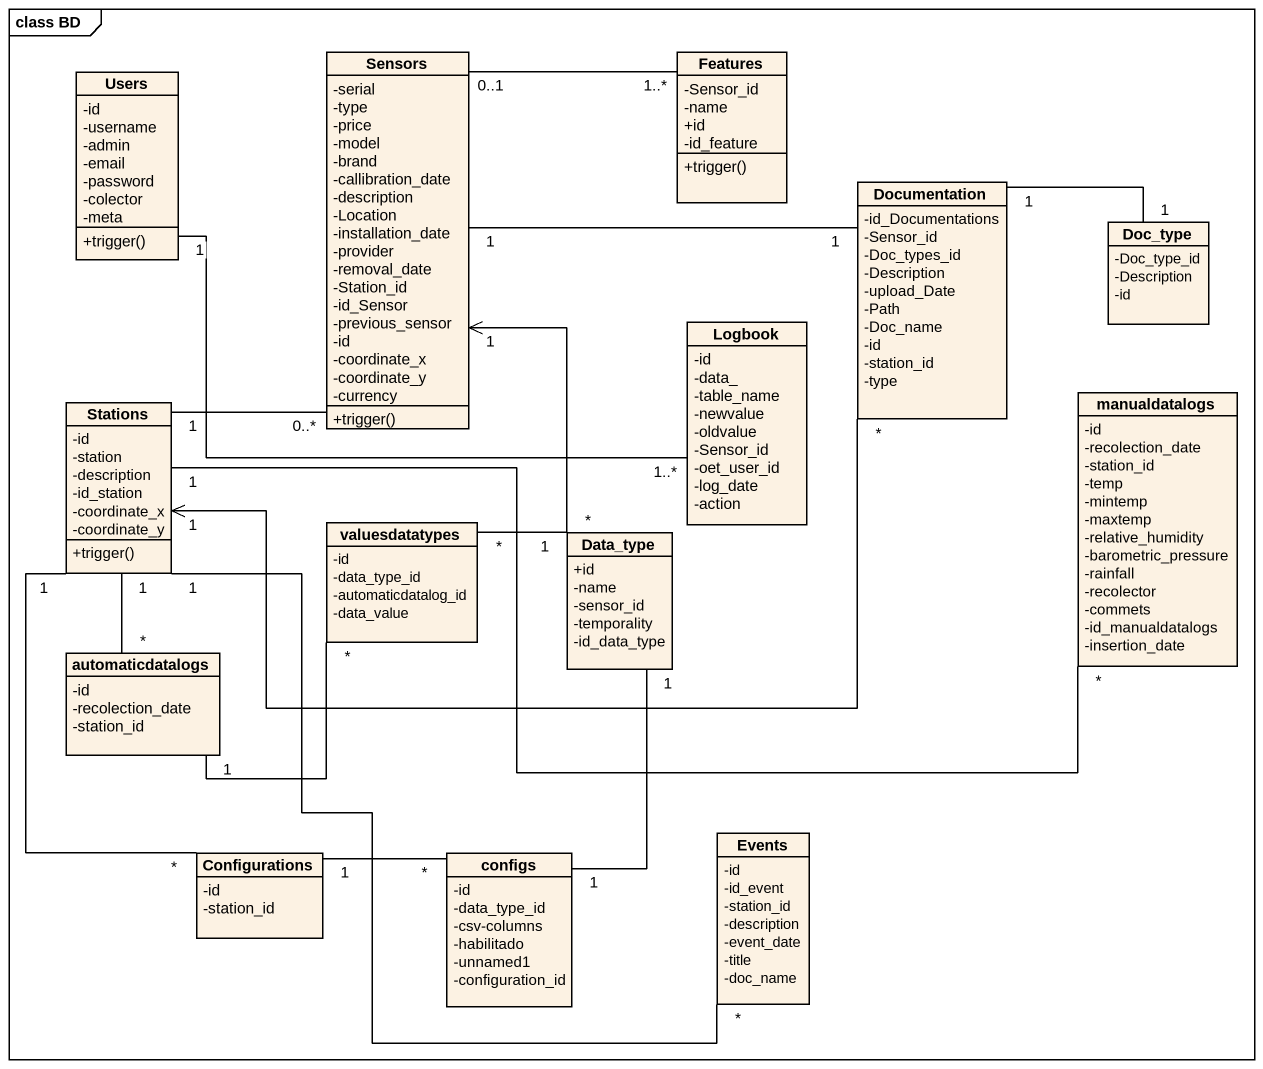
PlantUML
@startuml
mainframe class BD
hide circle
hide empty members
skinparam classAttributeIconSize 0
class Users {
  -id
  -username
  -admin
  -email
  -password
  -colector
  -meta
  +trigger()
}
class Sensors {
  -serial
  -type
  -price
  -model
  -brand
  -callibration_date
  -description
  -Location
  -installation_date
  -provider
  -removal_date
  -Station_id
  -id_Sensor
  -previous_sensor
  -id
  -coordinate_x
  -coordinate_y
  -currency
  +trigger()
}
class Features {
  -Sensor_id
  -name
  +id
  -id_feature
  +trigger()
}
class Documentation {
  -id_Documentations
  -Sensor_id
  -Doc_types_id
  -Description
  -upload_Date
  -Path
  -Doc_name
  -id
  -station_id
  -type
}
class Doc_type {
  -Doc_type_id
  -Description
  -id
}
class Logbook {
  -id
  -data_
  -table_name
  -newvalue
  -oldvalue
  -Sensor_id
  -oet_user_id
  -log_date
  -action
}
class manualdatalogs {
  -id
  -recolection_date
  -station_id
  -temp
  -mintemp
  -maxtemp
  -relative_humidity
  -barometric_pressure
  -rainfall
  -recolector
  -commets
  -id_manualdatalogs
  -insertion_date
}
class Stations {
  -id
  -station
  -description
  -id_station
  -coordinate_x
  -coordinate_y
  +trigger()
}
class valuesdatatypes {
  -id
  -data_type_id
  -automaticdatalog_id
  -data_value
}
class Data_type {
  +id
  -name
  -sensor_id
  -temporality
  -id_data_type
}
class automaticdatalogs {
  -id
  -recolection_date
  -station_id
}
class Events {
  -id
  -id_event
  -station_id
  -description
  -event_date
  -title
  -doc_name
}
class Configurations {
  -id
  -station_id
}
class configs {
  -id
  -data_type_id
  -csv-columns
  -habilitado
  -unnamed1
  -configuration_id
}
Features "1..*" -left- "0..1" Sensors
Documentation "1" -left- "1" Sensors
Documentation "1" -right- "1" Doc_type
Documentation "*" -left-> "1" Stations
Logbook "1..*" -left- "1" Users
manualdatalogs "*" -left- "1" Stations
Stations "1" -up- "0..*" Sensors
valuesdatatypes "*" -right- "1" Data_type
valuesdatatypes "*" -left- "1" automaticdatalogs
Data_type "*" -up-> "1" Sensors
automaticdatalogs "*" -up- "1" Stations
Events "*" -up- "1" Stations
Configurations "*" -up- "1" Stations
configs "1" -up- "1" Data_type
configs "*" -left- "1" Configurations
@enduml
